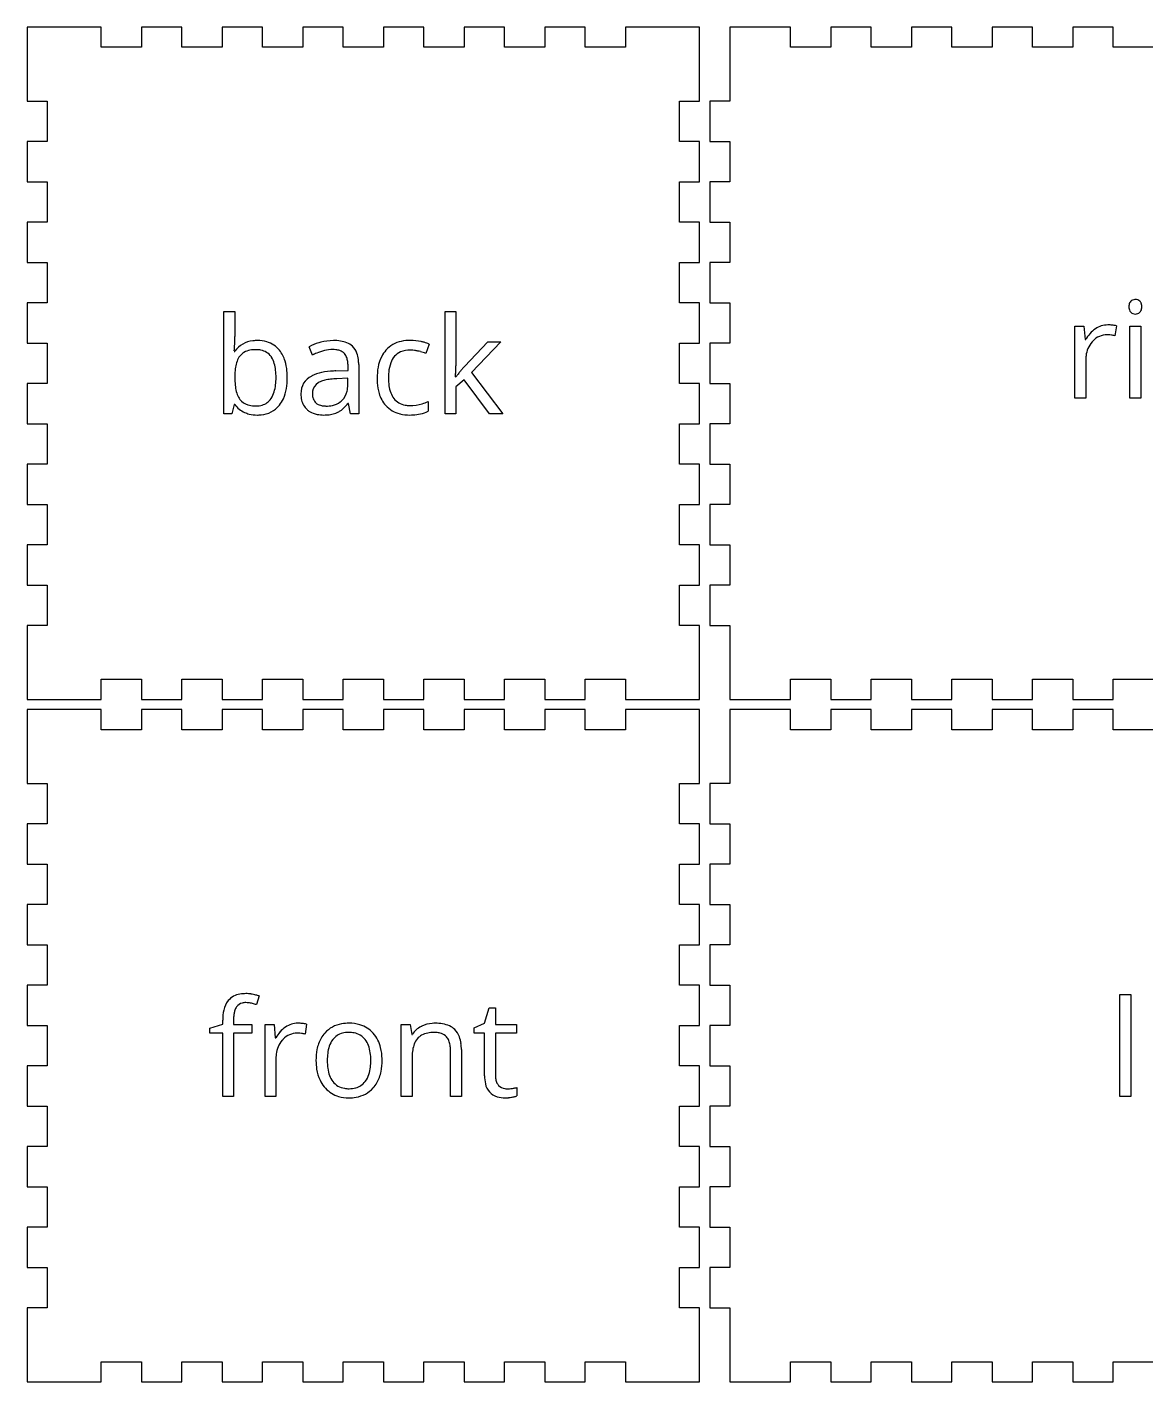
# Model space of a CAD drawing. Header units: millimetres. Extents: x 0 to 706, y 3 to 606.
# Drawn here: x 0 to 332.7, y 3 to 406 of the extents above; entities that cross this region are included whole.
import ezdxf

# ---------------------------------------------------------------- set-up
doc = ezdxf.new("R2010")
doc.units = ezdxf.units.MM

msp = doc.modelspace()

# ---------------------------------------------------------------- linework, layer by layer
at = {"layer": 'back_labelLayer'}
for p, q in [((58.54, 291), (58.54, 321.39)), ((58.54, 321.39), (61.78, 321.39)), ((61.78, 321.39), (61.78, 314.01)), ((124.34, 291), (124.34, 321.39)), ((124.34, 321.39), (127.54, 321.39)), ((127.54, 321.39), (127.54, 305.28)), ((84.84, 308.44), (83.85, 310.92)), ((119.57, 311.68), (118.57, 308.93)), ((130.1, 305.08), (137.01, 312.41)), ((140.86, 312.41), (132.19, 303.29)), ((137.01, 312.41), (140.86, 312.41)), ((61.62, 309.55), (61.78, 309.55)), ((91.82, 303.72), (95.45, 303.83)), ((95.45, 303.83), (95.45, 305.16)), ((98.61, 305.61), (98.61, 291)), ((132.19, 303.29), (141.46, 291)), ((95.37, 301.53), (92.13, 301.39)), ((95.37, 299.59), (95.37, 301.53)), ((127.38, 301.96), (127.54, 301.96)), ((129.98, 301.12), (127.54, 299.01)), ((127.54, 299.01), (127.54, 291)), ((137.54, 291), (129.98, 301.12)), ((119.26, 294.59), (119.26, 291.72)), ((60.86, 291), (58.54, 291)), ((61.54, 293.75), (60.86, 291)), ((61.78, 293.75), (61.54, 293.75)), ((95.57, 294.05), (95.41, 294.05)), ((96.21, 291), (95.57, 294.05)), ((98.61, 291), (96.21, 291)), ((127.54, 291), (124.34, 291)), ((141.46, 291), (137.54, 291))]:
    msp.add_line(p, q, dxfattribs=at)
for centre, radius, start, end in [((12.99, 313.32), 48.77, 355.7239, 358.1259), ((-5.82, 313.95), 67.6, 358.1123, 0.0484), ((67.82, 305.34), 7.37, 95.1835, 145.1109), ((68.47, 301.68), 11.07, 89.8743, 96.8145), ((68.59, 302.85), 9.91, 74.2393, 90.5624), ((69.25, 305.25), 7.42, 38.5631, 74.067), ((90.94, 297.76), 14.95, 106.3569, 118.335), ((91.58, 295.8), 17.02, 104.5162, 106.5489), ((91.11, 297.74), 15.01, 90.0714, 104.6521), ((91.17, 299.07), 13.69, 81.568, 90.3249), ((91.96, 304.22), 8.48, 68.2274, 81.7494), ((93.07, 306.97), 5.52, 47.8683, 68.2934), ((93.24, 307.32), 5.13, 19.2331, 46.6741), ((112.96, 304.28), 8.4, 101.4913, 138.3134), ((113.97, 300.07), 12.73, 89.5892, 102.1788), ((114.05, 298.17), 14.63, 77.7702, 89.9475), ((113.77, 296.64), 16.18, 74.6797, 77.9578), ((115.27, 302.06), 10.56, 70.0946, 74.7386), ((116.69, 305.96), 6.41, 63.5034, 70.1862), ((117.37, 307.38), 4.83, 62.9282, 63.1884), ((21.3, 312.75), 40.45, 355.4715, 355.6529), ((72.02, 303.29), 10.14, 160.8926, 171.2334), ((67.69, 304.83), 5.55, 143.3382, 161.256), ((66.66, 305.51), 4.31, 120.1403, 142.4249), ((67.29, 304.34), 5.64, 100.4469, 119.6701), ((67.96, 300.93), 9.11, 89.5731, 100.7324), ((68.08, 302.54), 7.5, 78.6781, 90.3749), ((68.71, 305.24), 4.73, 35.5408, 79.8011), ((68.18, 304.87), 5.38, 32.7034, 35.5243), ((66.73, 304.04), 7.05, 15.7779, 32.0151), ((67.56, 303.94), 9.55, 16.4709, 38.4075), ((62.7, 302.42), 14.64, 5.1338, 16.7973), ((94.35, 288.92), 21.71, 112.2122, 115.9641), ((92.22, 294.29), 15.94, 103.6227, 112.432), ((90.98, 299.53), 10.56, 90.4485, 103.7666), ((90.92, 302.07), 8.01, 83.6507, 90.1753), ((91.25, 304.76), 5.3, 70.5716, 83.9929), ((91.95, 306.65), 3.29, 42.7296, 71.038), ((91.65, 306.49), 3.62, 20.4094, 41.4479), ((89.66, 305.72), 5.75, 7.8273, 20.6042), ((86.14, 305.21), 9.31, 359.6933, 8.0036), ((90.26, 306.21), 8.31, 6.3379, 19.6815), ((85.86, 305.65), 12.76, 359.8027, 6.6583), ((115.76, 302.83), 11.56, 153.0875, 170.1051), ((113.4, 303.96), 8.94, 138.655, 152.6854), ((113.31, 304.43), 5.44, 114.4266, 161.6633), ((113.82, 302.74), 7.19, 88.7194, 112.5668), ((113.98, 302.74), 7.19, 87.6749, 89.9748), ((113.87, 300.64), 9.29, 81.691, 87.5079), ((113.29, 296.58), 13.39, 77.2999, 81.7345), ((112.49, 292.83), 17.23, 74.7802, 77.4498), ((113.25, 295.53), 14.42, 68.3294, 74.8831), ((86.76, 301.74), 24.98, 177.6177, 180.0425), ((79.24, 302.12), 17.46, 171.0668, 177.8457), ((62.08, 302.67), 11.89, 6.1649, 16.0396), ((54.87, 301.84), 19.16, 359.7681, 6.3095), ((56.57, 301.77), 20.81, 359.8779, 5.4094), ((89.86, 292), 11.48, 101.3568, 117.0799), ((92.12, 281.45), 22.26, 92.4696, 101.7065), ((92.77, 272.06), 31.67, 91.7165, 92.9096), ((121.99, 301.68), 17.89, 169.8978, 180.3689), ((125.38, 301.65), 17.92, 174.531, 180.1549), ((118.39, 302.44), 10.89, 160.1418, 175.1368), ((22.15, 309.34), 105.49, 356.0329, 356.6443), ((63.97, 306.9), 63.6, 356.6325, 357.491), ((89.12, 305.79), 38.42, 357.5042, 358.3307), ((105.93, 305.32), 21.61, 358.2739, 359.8928), ((143.2, 290.87), 19.19, 142.3234, 144.7075), ((153.43, 282.98), 32.1, 140.4331, 142.3366), ((166.75, 272.02), 49.35, 139.2799, 140.4703), ((182.15, 258.78), 69.67, 138.3418, 139.2877), ((83.21, 301.64), 21.44, 179.7763, 185.7075), ((74.76, 300.77), 12.94, 185.5925, 194.2051), ((62, 300.91), 11.98, 343.4171, 353.6369), ((55.45, 301.69), 18.58, 353.4935, 0.2205), ((65, 300.48), 12.29, 335.8306, 350.8255), ((58.37, 301.61), 19.01, 350.6563, 0.338), ((87.05, 297.15), 5.61, 115.4905, 182.3568), ((88.33, 297.22), 3.46, 120.9734, 172.418), ((89.17, 295.95), 4.98, 113.5887, 121.6805), ((90.37, 293.08), 8.09, 102.7995, 113.2433), ((91.83, 286.89), 14.45, 96.3545, 102.9953), ((92.9, 277.6), 23.81, 91.8565, 96.4478), ((87.14, 299.52), 8.23, 346.9178, 0.2825), ((85.12, 299.59), 10.25, 359.8171, 0.0005), ((123.71, 301.55), 19.6, 179.9389, 183.9815), ((118.43, 301.08), 14.31, 183.5914, 196.354), ((123.16, 301.52), 15.7, 179.7041, 188.0744), ((117.51, 300.7), 9.99, 187.9315, 200.3885), ((-7.05, 311.31), 134.76, 356.0205, 356.0551), ((69.35, 299.36), 7.35, 193.943, 208.0218), ((67.16, 298.25), 4.89, 208.5536, 217.5606), ((66.98, 298.17), 4.7, 218.169, 253.8047), ((68.65, 298.05), 4.66, 286.0163, 326.8497), ((66.34, 299.59), 7.44, 326.7105, 343.6662), ((67.92, 299.23), 9.11, 321.3161, 335.5436), ((89.6, 296.85), 8.16, 179.5457, 192.6949), ((86.86, 296.18), 5.33, 192.0828, 227.4521), ((89.96, 296.9), 5.12, 171.2122, 180.2058), ((89.48, 296.84), 4.63, 179.5266, 192.7787), ((87.91, 296.46), 3.02, 192.3265, 222.058), ((87.79, 296.39), 2.89, 222.5804, 229.2547), ((88.19, 296.9), 3.53, 229.7837, 254.2724), ((89.6, 299.32), 5.97, 281.7121, 306.4594), ((89.89, 298.85), 5.41, 306.9881, 313.8559), ((89.86, 298.84), 5.43, 314.1892, 347.427), ((113.71, 299.64), 9.38, 196.0167, 221.1349), ((114.45, 299.56), 6.72, 200.4183, 216.6393), ((113.17, 298.65), 5.15, 216.9695, 261.3103), ((112.88, 310.09), 16.76, 286.0461, 292.3654), ((67.62, 297.93), 7.18, 215.585, 245.8362), ((68.16, 299.2), 8.56, 245.9802, 255.5456), ((67.85, 300.86), 7.53, 253.1382, 266.8483), ((68.44, 300.44), 9.83, 255.7755, 270.3186), ((68.1, 303.75), 10.42, 266.3776, 270.0511), ((68.17, 299.79), 6.46, 269.3869, 285.8631), ((68.51, 301.61), 11, 269.9226, 275.5482), ((69.03, 298.32), 7.68, 274.064, 321.4081), ((87, 296.38), 5.58, 227.769, 237.805), ((87.48, 297.25), 6.57, 238.3273, 258.9184), ((88.17, 300.56), 9.95, 258.672, 270.4047), ((88.71, 298.65), 5.35, 253.9397, 266.4534), ((88.25, 305.2), 14.59, 269.9539, 273.1491), ((88.88, 300.58), 7.29, 266.0783, 270.059), ((88.95, 302.21), 8.93, 269.5792, 282.0414), ((88.49, 301.64), 11.02, 272.9335, 281.4139), ((89.21, 298.17), 7.48, 281.2979, 293.7314), ((89.75, 296.76), 5.97, 294.3933, 304.7372), ((88.16, 299.02), 8.73, 304.8486, 314.8531), ((84.86, 302.38), 13.44, 314.7445, 321.7072), ((112.78, 298.95), 8.22, 221.7976, 256.8021), ((113.74, 302.73), 12.12, 256.4244, 270.489), ((113.73, 301.29), 7.84, 260.1359, 270.2692), ((113.71, 307.01), 13.57, 270.2658, 286.2891), ((113.86, 308.39), 17.78, 269.9655, 272.8643), ((114.13, 304.22), 13.6, 272.5981, 282.1878), ((115.08, 299.94), 9.22, 282.0344, 296.9455)]:
    msp.add_arc(centre, radius, start, end, dxfattribs=at)
at = {"layer": 'back_outsideCutPath'}
for p, q in [((0, 406), (0, 384)), ((10, 406), (0, 406)), ((22, 406), (10, 406)), ((22, 400), (22, 406)), ((46, 406), (34, 406)), ((34, 406), (34, 400)), ((46, 400), (46, 406)), ((70, 406), (58, 406)), ((58, 406), (58, 400)), ((70, 400), (70, 406)), ((94, 406), (82, 406)), ((82, 406), (82, 400)), ((94, 400), (94, 406)), ((118, 406), (106, 406)), ((106, 406), (106, 400)), ((118, 400), (118, 406)), ((142, 406), (130, 406)), ((130, 406), (130, 400)), ((142, 400), (142, 406)), ((166, 406), (154, 406)), ((154, 406), (154, 400)), ((166, 400), (166, 406)), ((200, 406), (178, 406)), ((178, 406), (178, 400)), ((200, 396), (200, 406)), ((34, 400), (22, 400)), ((58, 400), (46, 400)), ((82, 400), (70, 400)), ((106, 400), (94, 400)), ((130, 400), (118, 400)), ((154, 400), (142, 400)), ((178, 400), (166, 400)), ((200, 384), (200, 396)), ((0, 384), (6, 384)), ((6, 384), (6, 372)), ((194, 372), (194, 384)), ((194, 384), (200, 384)), ((6, 372), (0, 372)), ((0, 372), (0, 360)), ((200, 372), (194, 372)), ((200, 360), (200, 372)), ((0, 360), (6, 360)), ((6, 360), (6, 348)), ((194, 348), (194, 360)), ((194, 360), (200, 360)), ((6, 348), (0, 348)), ((0, 348), (0, 336)), ((200, 348), (194, 348)), ((200, 336), (200, 348)), ((0, 336), (6, 336)), ((6, 336), (6, 324)), ((194, 324), (194, 336)), ((194, 336), (200, 336)), ((6, 324), (0, 324)), ((0, 324), (0, 312)), ((200, 324), (194, 324)), ((200, 312), (200, 324)), ((0, 312), (6, 312)), ((6, 312), (6, 300)), ((194, 300), (194, 312)), ((194, 312), (200, 312)), ((6, 300), (0, 300)), ((0, 300), (0, 288)), ((200, 300), (194, 300)), ((200, 288), (200, 300)), ((0, 288), (6, 288)), ((6, 288), (6, 276)), ((194, 276), (194, 288)), ((194, 288), (200, 288)), ((6, 276), (0, 276)), ((0, 276), (0, 264)), ((200, 276), (194, 276)), ((200, 264), (200, 276)), ((0, 264), (6, 264)), ((6, 264), (6, 252)), ((194, 252), (194, 264)), ((194, 264), (200, 264)), ((6, 252), (0, 252)), ((0, 252), (0, 240)), ((200, 252), (194, 252)), ((200, 240), (200, 252)), ((0, 240), (6, 240)), ((6, 240), (6, 228)), ((194, 228), (194, 240)), ((194, 240), (200, 240)), ((6, 228), (0, 228)), ((0, 228), (0, 216)), ((200, 228), (194, 228)), ((200, 206), (200, 228)), ((0, 216), (0, 206)), ((22, 206), (22, 212)), ((22, 212), (34, 212)), ((34, 212), (34, 206)), ((46, 206), (46, 212)), ((46, 212), (58, 212)), ((58, 212), (58, 206)), ((70, 206), (70, 212)), ((70, 212), (82, 212)), ((82, 212), (82, 206)), ((94, 206), (94, 212)), ((94, 212), (106, 212)), ((106, 212), (106, 206)), ((118, 206), (118, 212)), ((118, 212), (130, 212)), ((130, 212), (130, 206)), ((142, 206), (142, 212)), ((142, 212), (154, 212)), ((154, 212), (154, 206)), ((166, 206), (166, 212)), ((166, 212), (178, 212)), ((178, 212), (178, 206)), ((0, 206), (22, 206)), ((34, 206), (46, 206)), ((58, 206), (70, 206)), ((82, 206), (94, 206)), ((106, 206), (118, 206)), ((130, 206), (142, 206)), ((154, 206), (166, 206)), ((178, 206), (190, 206)), ((190, 206), (200, 206))]:
    msp.add_line(p, q, dxfattribs=at)
at = {"layer": 'front_labelLayer'}
for p, q in [((69.05, 117.81), (68.21, 115.22)), ((136.04, 109.69), (137.41, 114.26)), ((137.41, 114.26), (139.29, 114.26)), ((139.29, 114.26), (139.29, 109.3)), ((54.35, 108.24), (58.17, 109.42)), ((58.17, 109.42), (58.17, 110.61)), ((61.42, 110.69), (61.42, 109.3)), ((61.42, 109.3), (66.87, 109.3)), ((66.87, 109.3), (66.87, 106.78)), ((70.77, 87.89), (70.77, 109.3)), ((70.77, 109.3), (73.45, 109.3)), ((73.45, 109.3), (73.82, 105.33)), ((83.1, 109.46), (82.65, 106.45)), ((111.26, 87.89), (111.26, 109.3)), ((111.26, 109.3), (113.9, 109.3)), ((113.9, 109.3), (114.42, 106.37)), ((132.98, 108.34), (136.04, 109.69)), ((139.29, 109.3), (145.5, 109.3)), ((145.5, 109.3), (145.5, 106.78)), ((54.35, 106.78), (54.35, 108.24)), ((58.17, 106.78), (54.35, 106.78)), ((58.17, 87.89), (58.17, 106.78)), ((66.87, 106.78), (61.42, 106.78)), ((61.42, 106.78), (61.42, 87.89)), ((73.82, 105.33), (73.97, 105.33)), ((114.42, 106.37), (114.58, 106.37)), ((132.98, 106.78), (132.98, 108.34)), ((136.04, 106.78), (132.98, 106.78)), ((136.04, 94.05), (136.04, 106.78)), ((145.5, 106.78), (139.29, 106.78)), ((139.29, 106.78), (139.29, 94.18)), ((125.91, 87.89), (125.91, 101.74)), ((129.15, 101.86), (129.15, 87.89)), ((74.01, 99.38), (74.01, 87.89)), ((114.5, 99.12), (114.5, 87.89)), ((145.65, 90.57), (145.65, 88.09)), ((61.42, 87.89), (58.17, 87.89)), ((74.01, 87.89), (70.77, 87.89)), ((114.5, 87.89), (111.26, 87.89)), ((129.15, 87.89), (125.91, 87.89))]:
    msp.add_line(p, q, dxfattribs=at)
for centre, radius, start, end in [((64.13, 112.72), 5.69, 98.2552, 139.6203), ((65.01, 108.64), 9.85, 89.6697, 99.9314), ((65.01, 108.06), 10.44, 81.5641, 89.7017), ((64.28, 102.94), 15.61, 75.974, 81.6565), ((63.02, 97.71), 20.99, 73.2964, 76.0946), ((71.31, 110.76), 13.14, 167.5776, 180.6587), ((65.13, 112.2), 6.8, 141.7434, 168.2322), ((68.09, 111.54), 6.62, 161.8438, 171.7847), ((65.37, 112.45), 3.75, 145.0689, 162.1802), ((64.58, 112.96), 2.81, 102.7677, 144.338), ((64.97, 111.45), 4.37, 89.4859, 103.4197), ((64.98, 108.85), 6.97, 83.0761, 89.7927), ((64.56, 105.43), 10.42, 76.5183, 83.0217), ((63.34, 100.25), 15.74, 71.9613, 76.5918), ((72.53, 110.87), 11.12, 171.6528, 178.4384), ((76.72, 110.69), 15.31, 178.1973, 180.0232), ((80.5, 103.23), 6.46, 89.6797, 124.4406), ((80.57, 94.81), 14.88, 84.9923, 90.1281), ((80.93, 98.81), 10.86, 78.4892, 85.0266), ((94.9, 101.03), 8.58, 99.1759, 137.9833), ((95.73, 97.1), 12.59, 89.7326, 100.076), ((95.9, 98.8), 10.89, 73.5223, 90.5692), ((96.54, 101.12), 8.49, 41.1446, 73.2134), ((120.81, 101.71), 7.89, 115.8072, 117.6067), ((121.16, 100.9), 8.78, 94.3227, 115.5454), ((121.37, 99.07), 10.62, 89.9579, 94.7109), ((121.46, 96.89), 12.8, 80.5585, 90.3538), ((122.26, 101.52), 8.1, 65.1094, 80.7638), ((123.19, 103.59), 5.83, 46.5584, 64.8782), ((83.51, 99.96), 10.95, 139.4139, 150.6033), ((81.55, 101.64), 8.36, 124.2322, 139.4161), ((81.65, 99.57), 7.69, 135.6209, 138.8377), ((80.27, 101.12), 5.62, 89.6335, 137.0881), ((80.3, 99.14), 7.6, 87.3436, 89.966), ((80.16, 96.79), 9.95, 81.5884, 87.1916), ((79.54, 92.5), 14.29, 77.4454, 81.636), ((97.03, 99.86), 11.01, 150.7112, 169.4695), ((95.2, 100.8), 8.96, 138.1759, 150.2287), ((96.24, 100.8), 6.7, 142.9026, 162.375), ((94.98, 101.69), 5.16, 103.4685, 142.3119), ((95.62, 99.22), 7.72, 89.4806, 103.8805), ((95.74, 98.76), 8.18, 79.3453, 90.3175), ((96.36, 101.54), 5.33, 37.9578, 80.4006), ((95.27, 100.76), 6.68, 20.0257, 37.435), ((95.32, 100.07), 10.1, 13.5014, 41.0703), ((120.13, 102.86), 6.57, 116.9443, 147.6526), ((120.13, 101.72), 5.3, 140.1519, 160.3146), ((119.52, 102.13), 4.57, 118.5439, 139.1927), ((120.22, 100.76), 6.11, 100.1176, 118.1603), ((120.92, 97.12), 9.81, 89.5933, 100.3718), ((121.01, 98.34), 8.6, 84.0198, 90.1511), ((121.33, 101.11), 5.81, 71.0828, 84.3691), ((122.06, 103.14), 3.66, 43.3791, 71.5386), ((121.87, 103.05), 3.86, 22.7024, 42.342), ((123.27, 103.81), 5.62, 19.3849, 45.5997), ((120.02, 102.59), 9.09, 6.9634, 19.8363), ((81.44, 99.77), 7.4, 138.9576, 174.5422), ((102.74, 98.73), 16.83, 169.2443, 180.3881), ((106.4, 98.69), 17.13, 173.0086, 180.2464), ((100.21, 99.48), 10.89, 162.0653, 173.1675), ((91.96, 99.55), 10.19, 7.744, 20.069), ((86.04, 98.7), 16.18, 359.7076, 7.8973), ((90.61, 98.84), 14.97, 1.1277, 13.88), ((129.82, 99.38), 15.32, 171.1766, 178.3218), ((123.81, 100.35), 9.23, 159.9534, 171.3801), ((120.14, 102.33), 5.73, 8.4932, 22.658), ((116.74, 101.79), 9.16, 359.6714, 8.6877), ((115, 101.92), 14.15, 359.7632, 7.2116), ((83.85, 99.39), 9.84, 173.6908, 180.0883), ((102.13, 98.55), 16.22, 179.7745, 189.0933), ((105.69, 98.53), 16.42, 179.706, 187.9161), ((85.14, 98.56), 17.08, 353.5363, 0.2014), ((88.83, 98.5), 16.75, 349.1762, 0.3863), ((86.55, 98.62), 19.03, 359.9919, 1.542), ((135.27, 99.13), 20.77, 178.0811, 180.0236), ((97.96, 97.85), 11.99, 188.9102, 205.3171), ((96.72, 97.33), 10.66, 205.656, 208.4461), ((99.66, 97.67), 10.33, 187.7639, 200.0977), ((96.35, 96.45), 6.8, 200.0846, 216.9132), ((95.01, 96.54), 6.96, 323.0089, 342.6391), ((91.02, 97.85), 11.15, 342.3616, 353.7538), ((94.47, 97.38), 11, 330.2507, 349.4116), ((146.24, 93.93), 10.19, 179.3551, 192.8478), ((145.82, 94.14), 6.53, 179.6417, 189.7506), ((143.51, 93.73), 4.19, 189.548, 205.7873), ((95.12, 96.35), 8.78, 207.7947, 238.6758), ((95.23, 96.57), 9.03, 238.8116, 253.2428), ((95.14, 95.59), 5.31, 217.301, 261.7099), ((95.7, 98.27), 8.05, 260.5033, 270.2477), ((95.8, 97.75), 7.53, 269.4482, 284.7256), ((96.4, 95.54), 5.24, 284.5662, 322.6334), ((96.52, 96.23), 8.64, 278.8959, 317.9979), ((96.2, 96.48), 9.04, 318.144, 329.7566), ((141.12, 92.55), 4.9, 190.3818, 253.8772), ((142.56, 93.29), 3.14, 206.1295, 221.4084), ((142.46, 93.21), 3.01, 221.5949, 262.3505), ((142.71, 94.51), 4.33, 261.3266, 270.1913), ((142.75, 100.83), 10.65, 269.8804, 278.3028), ((142.85, 100), 9.81, 278.4154, 279.0081), ((141.65, 107.63), 17.54, 278.9589, 280.5105), ((142.79, 101.52), 11.32, 280.4848, 282.6268), ((143.79, 97.08), 6.78, 282.5876, 285.5795), ((144.29, 95.24), 4.87, 285.7241, 286.2566), ((95.58, 97.91), 10.41, 253.5437, 270.4182), ((95.71, 100.09), 12.59, 269.7503, 279.8033), ((142.13, 95.97), 8.47, 253.7848, 270.8853), ((142.26, 95.81), 8.31, 270.0031, 270.7604), ((142.21, 97.61), 10.11, 270.8932, 275.5484), ((141.83, 101.54), 14.05, 275.526, 279.294), ((142.17, 99.64), 12.13, 279.1864, 280.1142), ((142.71, 96.69), 9.13, 280.007, 283.3735), ((143.52, 93.3), 5.64, 283.3069, 288.1198), ((144.29, 90.97), 3.19, 287.9888, 295.3048)]:
    msp.add_arc(centre, radius, start, end, dxfattribs=at)
at = {"layer": 'front_outsideCutPath'}
for p, q in [((0, 203), (0, 181)), ((10, 203), (0, 203)), ((22, 203), (10, 203)), ((22, 197), (22, 203)), ((46, 203), (34, 203)), ((34, 203), (34, 197)), ((46, 197), (46, 203)), ((70, 203), (58, 203)), ((58, 203), (58, 197)), ((70, 197), (70, 203)), ((94, 203), (82, 203)), ((82, 203), (82, 197)), ((94, 197), (94, 203)), ((118, 203), (106, 203)), ((106, 203), (106, 197)), ((118, 197), (118, 203)), ((142, 203), (130, 203)), ((130, 203), (130, 197)), ((142, 197), (142, 203)), ((166, 203), (154, 203)), ((154, 203), (154, 197)), ((166, 197), (166, 203)), ((200, 203), (178, 203)), ((178, 203), (178, 197)), ((200, 193), (200, 203)), ((34, 197), (22, 197)), ((58, 197), (46, 197)), ((82, 197), (70, 197)), ((106, 197), (94, 197)), ((130, 197), (118, 197)), ((154, 197), (142, 197)), ((178, 197), (166, 197)), ((200, 181), (200, 193)), ((0, 181), (6, 181)), ((6, 181), (6, 169)), ((194, 169), (194, 181)), ((194, 181), (200, 181)), ((6, 169), (0, 169)), ((0, 169), (0, 157)), ((200, 169), (194, 169)), ((200, 157), (200, 169)), ((0, 157), (6, 157)), ((6, 157), (6, 145)), ((194, 145), (194, 157)), ((194, 157), (200, 157)), ((6, 145), (0, 145)), ((0, 145), (0, 133)), ((200, 145), (194, 145)), ((200, 133), (200, 145)), ((0, 133), (6, 133)), ((6, 133), (6, 121)), ((194, 121), (194, 133)), ((194, 133), (200, 133)), ((6, 121), (0, 121)), ((0, 121), (0, 109)), ((200, 121), (194, 121)), ((200, 109), (200, 121)), ((0, 109), (6, 109)), ((6, 109), (6, 97)), ((194, 97), (194, 109)), ((194, 109), (200, 109)), ((6, 97), (0, 97)), ((0, 97), (0, 85)), ((200, 97), (194, 97)), ((200, 85), (200, 97)), ((0, 85), (6, 85)), ((6, 85), (6, 73)), ((194, 73), (194, 85)), ((194, 85), (200, 85)), ((6, 73), (0, 73)), ((0, 73), (0, 61)), ((200, 73), (194, 73)), ((200, 61), (200, 73)), ((0, 61), (6, 61)), ((6, 61), (6, 49)), ((194, 49), (194, 61)), ((194, 61), (200, 61)), ((6, 49), (0, 49)), ((0, 49), (0, 37)), ((200, 49), (194, 49)), ((200, 37), (200, 49)), ((0, 37), (6, 37)), ((6, 37), (6, 25)), ((194, 25), (194, 37)), ((194, 37), (200, 37)), ((6, 25), (0, 25)), ((0, 25), (0, 13)), ((200, 25), (194, 25)), ((200, 3), (200, 25)), ((0, 13), (0, 3)), ((22, 3), (22, 9)), ((22, 9), (34, 9)), ((34, 9), (34, 3)), ((46, 3), (46, 9)), ((46, 9), (58, 9)), ((58, 9), (58, 3)), ((70, 3), (70, 9)), ((70, 9), (82, 9)), ((82, 9), (82, 3)), ((94, 3), (94, 9)), ((94, 9), (106, 9)), ((106, 9), (106, 3)), ((118, 3), (118, 9)), ((118, 9), (130, 9)), ((130, 9), (130, 3)), ((142, 3), (142, 9)), ((142, 9), (154, 9)), ((154, 9), (154, 3)), ((166, 3), (166, 9)), ((166, 9), (178, 9)), ((178, 9), (178, 3)), ((0, 3), (22, 3)), ((34, 3), (46, 3)), ((58, 3), (70, 3)), ((82, 3), (94, 3)), ((106, 3), (118, 3)), ((130, 3), (142, 3)), ((154, 3), (166, 3)), ((178, 3), (190, 3)), ((190, 3), (200, 3))]:
    msp.add_line(p, q, dxfattribs=at)
at = {"layer": 'left_labelLayer'}
for p, q in [((325.02, 87.89), (325.02, 118.28)), ((325.02, 118.28), (328.26, 118.28)), ((328.26, 118.28), (328.26, 87.89)), ((328.26, 87.89), (325.02, 87.89))]:
    msp.add_line(p, q, dxfattribs=at)
at = {"layer": 'left_outsideCutPath'}
for p, q in [((209, 203), (209, 181)), ((215, 203), (209, 203)), ((227, 203), (215, 203)), ((227, 197), (227, 203)), ((251, 203), (239, 203)), ((239, 203), (239, 197)), ((251, 197), (251, 203)), ((275, 203), (263, 203)), ((263, 203), (263, 197)), ((275, 197), (275, 203)), ((299, 203), (287, 203)), ((287, 203), (287, 197)), ((299, 197), (299, 203)), ((323, 203), (311, 203)), ((311, 203), (311, 197)), ((323, 197), (323, 203)), ((239, 197), (227, 197)), ((263, 197), (251, 197)), ((287, 197), (275, 197)), ((311, 197), (299, 197)), ((335, 197), (323, 197)), ((209, 181), (203, 181)), ((203, 181), (203, 169)), ((203, 169), (209, 169)), ((209, 169), (209, 157)), ((209, 157), (203, 157)), ((203, 157), (203, 145)), ((203, 145), (209, 145)), ((209, 145), (209, 133)), ((209, 133), (203, 133)), ((203, 133), (203, 121)), ((203, 121), (209, 121)), ((209, 121), (209, 109)), ((209, 109), (203, 109)), ((203, 109), (203, 97)), ((203, 97), (209, 97)), ((209, 97), (209, 85)), ((209, 85), (203, 85)), ((203, 85), (203, 73)), ((203, 73), (209, 73)), ((209, 73), (209, 61)), ((209, 61), (203, 61)), ((203, 61), (203, 49)), ((203, 49), (209, 49)), ((209, 49), (209, 37)), ((209, 37), (203, 37)), ((203, 37), (203, 25)), ((203, 25), (209, 25)), ((209, 25), (209, 13)), ((209, 13), (209, 3)), ((227, 3), (227, 9)), ((227, 9), (239, 9)), ((239, 9), (239, 3)), ((251, 3), (251, 9)), ((251, 9), (263, 9)), ((263, 9), (263, 3)), ((275, 3), (275, 9)), ((275, 9), (287, 9)), ((287, 9), (287, 3)), ((299, 3), (299, 9)), ((299, 9), (311, 9)), ((311, 9), (311, 3)), ((323, 3), (323, 9)), ((323, 9), (335, 9)), ((209, 3), (227, 3)), ((239, 3), (251, 3)), ((263, 3), (275, 3)), ((287, 3), (299, 3)), ((311, 3), (323, 3))]:
    msp.add_line(p, q, dxfattribs=at)
at = {"layer": 'right_labelLayer'}
for p, q in [((311.62, 295.61), (311.62, 317.02)), ((311.62, 317.02), (314.3, 317.02)), ((314.3, 317.02), (314.67, 313.05)), ((323.95, 317.17), (323.5, 314.16)), ((327.95, 295.61), (327.95, 317.02)), ((327.95, 317.02), (331.19, 317.02)), ((331.19, 317.02), (331.19, 295.61)), ((314.67, 313.05), (314.83, 313.05)), ((314.87, 307.09), (314.87, 295.61)), ((314.87, 295.61), (311.62, 295.61)), ((331.19, 295.61), (327.95, 295.61))]:
    msp.add_line(p, q, dxfattribs=at)
for centre, radius, start, end in [((331.27, 322.84), 3.59, 170.8452, 180.3545), ((331.51, 322.81), 3.83, 179.8806, 185.3687), ((330.32, 322.68), 2.64, 184.9925, 198.204), ((329.93, 323.06), 2.23, 155.9679, 171.0516), ((329.27, 323.35), 1.52, 133.788, 155.9172), ((329.51, 323.09), 1.87, 92.6446, 133.471), ((329.59, 322.49), 2.47, 89.9692, 93.7642), ((329.62, 323.05), 1.91, 46.3708, 90.8879), ((329.81, 323.25), 1.64, 17.7252, 46.4473), ((328.92, 322.95), 2.57, 4.9428, 18.1901), ((328.15, 322.79), 3.35, 349.8345, 0.3891), ((327.8, 322.82), 3.71, 359.8847, 5.3181), ((329.41, 322.37), 1.67, 197.7934, 224.8942), ((329.51, 322.47), 1.82, 225.1301, 249.9002), ((329.57, 322.71), 2.06, 250.5, 270.5979), ((329.62, 322.54), 1.89, 269.1788, 314.2807), ((329.85, 322.33), 1.58, 313.6153, 332.2678), ((329.37, 322.57), 2.11, 332.6322, 350.0705), ((324.37, 307.68), 10.95, 139.4139, 150.6033), ((322.4, 309.36), 8.36, 124.2322, 139.4161), ((321.12, 308.84), 5.62, 89.6335, 137.0881), ((321.35, 310.94), 6.46, 89.6797, 124.4406), ((321.15, 306.85), 7.6, 87.3436, 89.966), ((321.42, 302.52), 14.88, 84.9923, 90.1281), ((321.01, 304.51), 9.95, 81.5884, 87.1916), ((320.39, 300.22), 14.29, 77.4454, 81.636), ((321.78, 306.53), 10.86, 78.4892, 85.0266), ((322.3, 307.49), 7.4, 138.9576, 174.5422), ((322.5, 307.29), 7.69, 135.6209, 138.8377), ((324.71, 307.11), 9.84, 173.6908, 180.0883)]:
    msp.add_arc(centre, radius, start, end, dxfattribs=at)
at = {"layer": 'right_outsideCutPath'}
for p, q in [((209, 406), (209, 384)), ((215, 406), (209, 406)), ((227, 406), (215, 406)), ((227, 400), (227, 406)), ((251, 406), (239, 406)), ((239, 406), (239, 400)), ((251, 400), (251, 406)), ((275, 406), (263, 406)), ((263, 406), (263, 400)), ((275, 400), (275, 406)), ((299, 406), (287, 406)), ((287, 406), (287, 400)), ((299, 400), (299, 406)), ((323, 406), (311, 406)), ((311, 406), (311, 400)), ((323, 400), (323, 406)), ((239, 400), (227, 400)), ((263, 400), (251, 400)), ((287, 400), (275, 400)), ((311, 400), (299, 400)), ((335, 400), (323, 400)), ((209, 384), (203, 384)), ((203, 384), (203, 372)), ((203, 372), (209, 372)), ((209, 372), (209, 360)), ((209, 360), (203, 360)), ((203, 360), (203, 348)), ((203, 348), (209, 348)), ((209, 348), (209, 336)), ((209, 336), (203, 336)), ((203, 336), (203, 324)), ((203, 324), (209, 324)), ((209, 324), (209, 312)), ((209, 312), (203, 312)), ((203, 312), (203, 300)), ((203, 300), (209, 300)), ((209, 300), (209, 288)), ((209, 288), (203, 288)), ((203, 288), (203, 276)), ((203, 276), (209, 276)), ((209, 276), (209, 264)), ((209, 264), (203, 264)), ((203, 264), (203, 252)), ((203, 252), (209, 252)), ((209, 252), (209, 240)), ((209, 240), (203, 240)), ((203, 240), (203, 228)), ((203, 228), (209, 228)), ((209, 228), (209, 216)), ((209, 216), (209, 206)), ((227, 206), (227, 212)), ((227, 212), (239, 212)), ((239, 212), (239, 206)), ((251, 206), (251, 212)), ((251, 212), (263, 212)), ((263, 212), (263, 206)), ((275, 206), (275, 212)), ((275, 212), (287, 212)), ((287, 212), (287, 206)), ((299, 206), (299, 212)), ((299, 212), (311, 212)), ((311, 212), (311, 206)), ((323, 206), (323, 212)), ((323, 212), (335, 212)), ((209, 206), (227, 206)), ((239, 206), (251, 206)), ((263, 206), (275, 206)), ((287, 206), (299, 206)), ((311, 206), (323, 206))]:
    msp.add_line(p, q, dxfattribs=at)

doc.saveas('drawing.dxf')
